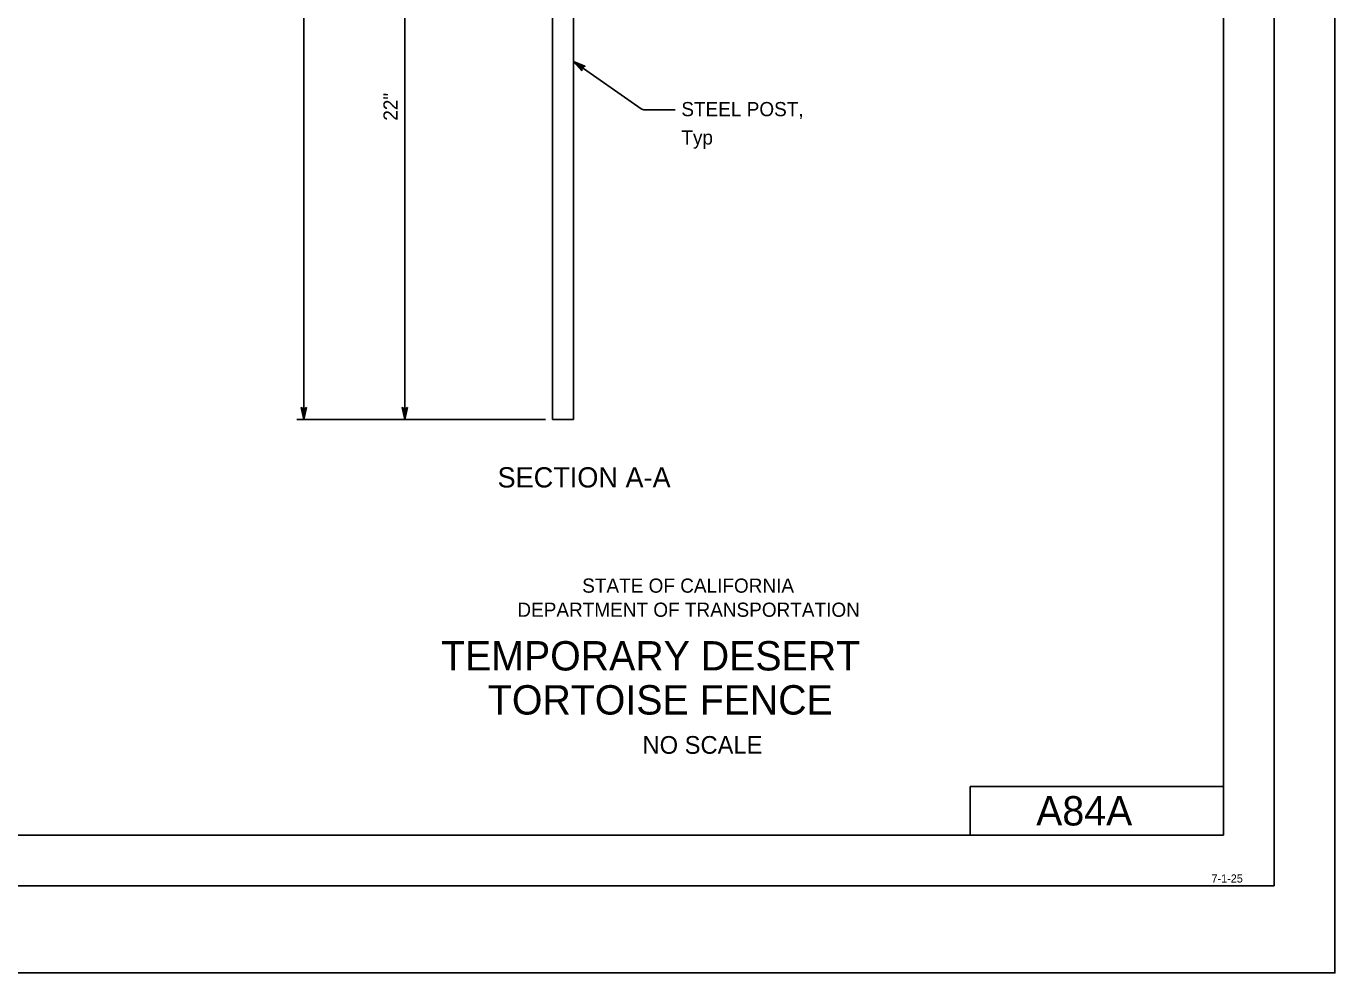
# Model space of a CAD drawing. Extents: x -894 to 866, y -472 to 714.
# Drawn here: x 220 to 866, y -472 to -5 of the extents above; entities that cross this region are included whole.
import ezdxf

# ---------------------------------------------------------------- set-up
doc = ezdxf.new("R2010")
doc.units = 0
for name, color, linetype in [('60 Nongeo Data', 7, 'Continuous'), ('border_INSIDE-BORDER-anno', 7, 'Continuous'), ('border_PLOTTING-ELEMENTS', 7, 'Continuous'), ('border_rw_22x34_Cut_Lines', 7, 'Continuous'), ('border_SHEET', 7, 'Continuous'), ('border_WITHIN-BORDER-anno', 7, 'Continuous'), ('mc_FENCE', 7, 'Continuous'), ('mc_FENCE-anno', 7, 'Continuous')]:
    doc.layers.add(name, color=color, linetype=linetype)

# ---------------------------------------------------------------- blocks, each defined once
blk = doc.blocks.new('AHT')
at = {"layer": '60 Nongeo Data'}
blk.add_lwpolyline([(-5.9055, 1.3189), (0, 0), (-5.9059, -1.3094), (-5.6957, -0.9602), (-1.3693, -0.0035), (-5.6968, 0.9693), (-5.4886, 0.6205), (-2.7193, 0.002), (-5.4858, -0.6114), (-5.2756, -0.2622), (-4.0791, 0.0031), (-5.2799, 0.2713), (-5.1181, 0), (-5.9059, -1.3094), (-5.1181, 0)], close=True, dxfattribs=at)

msp = doc.modelspace()

# ---------------------------------------------------------------- linework, layer by layer
at = {"layer": 'border_PLOTTING-ELEMENTS'}
for points in [[(-894.04, -472.44), (865.96, -472.44), (865.96, 713.56), (-894.04, 713.56)], [(-864.04, 670.56), (835.96, 670.56), (835.96, -429.44), (-864.04, -429.44)]]:
    msp.add_lwpolyline(points, close=True, dxfattribs=at)
at = {"layer": 'border_rw_22x34_Cut_Lines'}
msp.add_lwpolyline([(-864.04, 670.56), (835.96, 670.56), (835.96, -429.44), (-864.04, -429.44)], close=True, dxfattribs=at)
at = {"layer": 'border_SHEET'}
for p, q in [((810.96, 645.56), (810.96, -404.44)), ((685.93, -404.44), (685.93, -380.44)), ((685.93, -380.44), (810.93, -380.44)), ((810.96, -404.44), (-814.04, -404.44))]:
    msp.add_line(p, q, dxfattribs=at)
at = {"layer": 'mc_FENCE'}
for p, q in [((479.87, -199.3), (479.87, 384.03)), ((490.28, -199.3), (490.28, 384.03)), ((479.87, -199.3), (490.28, -199.3))]:
    msp.add_line(p, q, dxfattribs=at)
at = {"layer": 'mc_FENCE-anno'}
for p, q in [((357.19, 384.03), (357.19, -199.3)), ((406.91, 113.19), (406.91, -199.3)), ((523.63, -45.89), (490.28, -22.6)), ((540.37, -46.43), (525.35, -46.43)), ((476.37, -199.3), (353.69, -199.3)), ((476.37, -199.3), (403.41, -199.3))]:
    msp.add_line(p, q, dxfattribs=at)
msp.add_lwpolyline([(494.37, -27.06), (490.28, -22.6), (495.88, -24.91), (495.5, -25.07), (491.41, -23.38), (494.4, -26.65), (494.43, -26.25), (492.51, -24.16), (495.13, -25.24), (494.76, -25.4), (493.63, -24.94), (494.46, -25.84), (494.48, -25.53), (495.88, -24.91), (494.48, -25.53)], close=True, dxfattribs=at)
msp.add_arc((525.35, -43.43), 3, 235.06143, 270, dxfattribs=at)

# ---------------------------------------------------------------- block references
at = {"layer": 'mc_FENCE-anno', "xscale": 1.000355576626763, "yscale": 0.9987444355667161, "rotation": -90}
for p in [(357.19, -199.3), (406.91, -199.3)]:
    msp.add_blockref('AHT', p, dxfattribs=at)

# ---------------------------------------------------------------- texts
at = {"layer": 'border_INSIDE-BORDER-anno'}
for s, height, p in [('STATE OF CALIFORNIA', 7, (494.52, -284.77)), ('DEPARTMENT OF TRANSPORTATION', 7, (462.52, -296.67)), ('TEMPORARY DESERT', 14.4999, (424.85, -323.17)), ('TORTOISE FENCE', 14.4999, (447.97, -344.92)), ('NO SCALE', 8.75, (524.29, -364.3))]:
    msp.add_text(s, height=height, dxfattribs=at).set_placement(p)
at = {"layer": 'border_WITHIN-BORDER-anno'}
for s, height, p in [('A84A', 14.5, (718.57, -399.69)), ('7-1-25', 4, (805.08, -427.86))]:
    msp.add_text(s, height=height, dxfattribs=at).set_placement(p)
at = {"layer": 'mc_FENCE-anno'}
msp.add_text('22"', height=7, rotation=90, dxfattribs=at).set_placement((403.41, -51.76))
for s, height, p in [('STEEL POST,', 7, (543.45, -49.53)), ('Typ', 7, (543.45, -63.53)), ('SECTION A-A', 10, (452.73, -232.83))]:
    msp.add_text(s, height=height, dxfattribs=at).set_placement(p)

doc.saveas('drawing.dxf')
